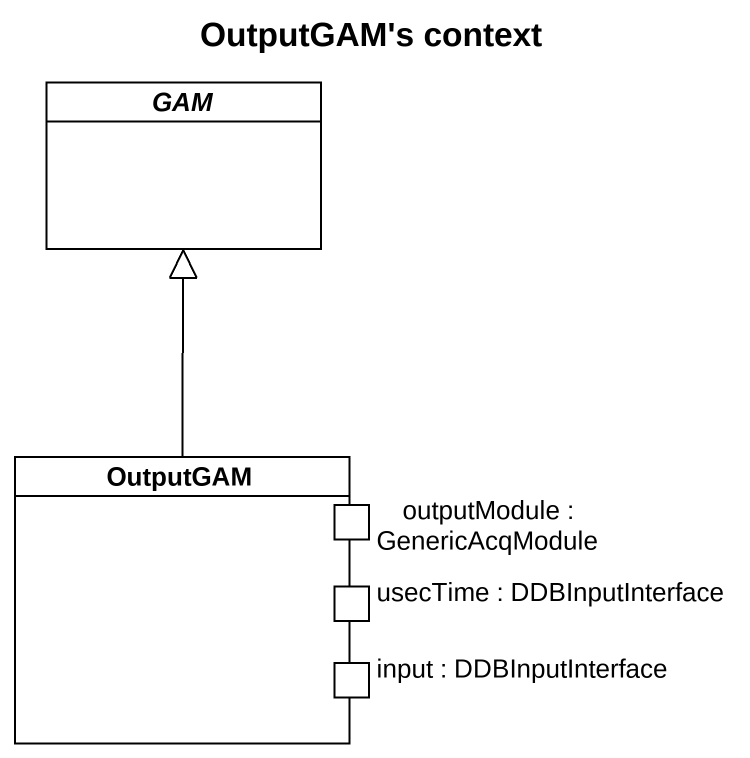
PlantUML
@startuml
title OutputGAM's context
allowmixing
hide circle
hide empty members
abstract class GAM
rectangle OutputGAM {
  port "outputModule : GenericAcqModule" as outputModule
  port "usecTime : DDBInputInterface" as usecTime
  port "input : DDBInputInterface" as input
}
OutputGAM -up-|> GAM
@enduml
